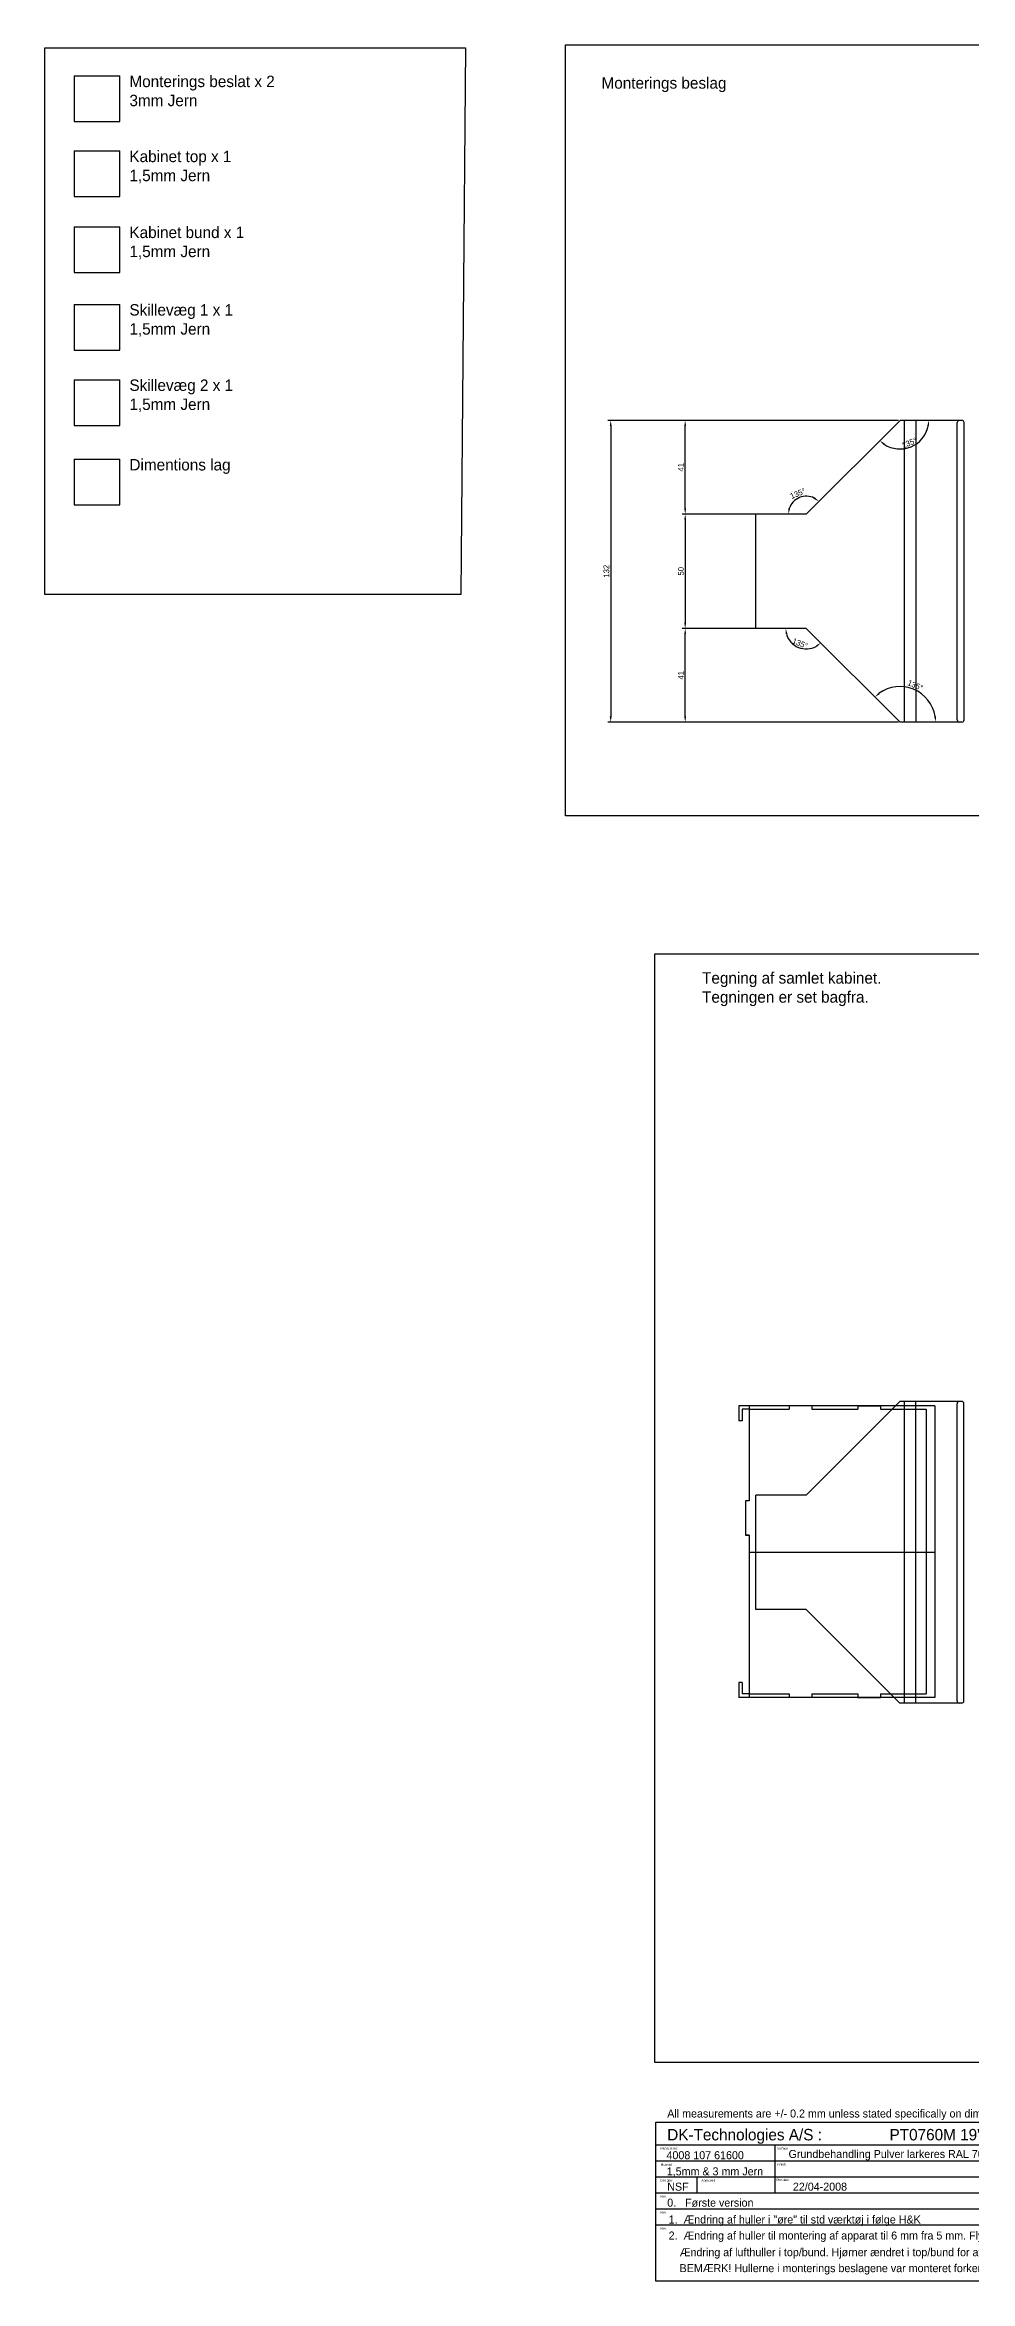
# Model space of a CAD drawing. Header units: millimetres. Extents: x -135 to 1644, y -143 to 836.
# Drawn here: x -135 to 270, y -143 to 836 of the extents above; entities that cross this region are included whole.
import ezdxf

# ---------------------------------------------------------------- set-up
doc = ezdxf.new("R2010")
doc.units = ezdxf.units.MM
for name, color, linetype in [('Descriptive Text', 36, 'Continuous'), ('dimensions', 151, 'Continuous'), ('Ears', 144, 'Continuous'), ('Rack Cabinet Bottom', 72, 'Continuous'), ('Rack Cabinet Top', 84, 'Continuous'), ('Wall 1', 22, 'Continuous'), ('Wall 2', 30, 'Continuous')]:
    doc.layers.add(name, color=color, linetype=linetype)
doc.dimstyles.new('ISO-25', dxfattribs={"dimtxt": 2.5, "dimasz": 2.5, "dimexe": 1.25, "dimexo": 0.625, "dimtad": 1, "dimtxsty": 'Standard', "dimcen": 2.5, "dimadec": 0, "dimazin": 0, "dimtfac": 1, "dimtmove": 0, "dimatfit": 3, "dimfxl": 0, "dimarcsym": 0})

# ---------------------------------------------------------------- blocks, each defined once
blk = doc.blocks.new('*D5')
at = {"layer": 'dimensions', "color": 0, "lineweight": -2}
for p, q in [((238.34, 671.44), (111.2, 671.44)), ((112.45, 668.94), (112.45, 541.94)), ((238.34, 539.44), (111.2, 539.44))]:
    blk.add_line(p, q, dxfattribs=at)
at = {"layer": 'dimensions', "color": 0}
for points in [[(112.03, 668.94), (112.86, 668.94), (112.45, 671.44)], [(112.03, 541.94), (112.86, 541.94), (112.45, 539.44)]]:
    blk.add_solid(points, dxfattribs=at)
at = {"layer": 'dimensions', "color": 0, "insert": (110.57, 605.44), "char_height": 2.5, "attachment_point": 5, "rotation": 90}
blk.add_mtext('132', dxfattribs=at)
blk = doc.blocks.new('*D6')
at = {"layer": 'dimensions', "color": 0, "lineweight": -2}
for p, q in [((175.34, 630.44), (143.76, 630.44)), ((145.01, 627.94), (145.01, 582.94)), ((175.34, 580.44), (143.76, 580.44))]:
    blk.add_line(p, q, dxfattribs=at)
at = {"layer": 'dimensions', "color": 0}
for points in [[(144.6, 627.94), (145.43, 627.94), (145.01, 630.44)], [(144.6, 582.94), (145.43, 582.94), (145.01, 580.44)]]:
    blk.add_solid(points, dxfattribs=at)
at = {"layer": 'dimensions', "color": 0, "insert": (143.14, 605.44), "char_height": 2.5, "attachment_point": 5, "rotation": 90}
blk.add_mtext('50', dxfattribs=at)
blk = doc.blocks.new('*D7')
at = {"layer": 'dimensions', "color": 0, "lineweight": -2}
blk.add_arc((197.96, 630.44), 7.83, 63.37117, 161.62883, dxfattribs=at)
at = {"layer": 'dimensions', "color": 0}
for points in [[(201.71, 637.78), (201.23, 637.1), (203.5, 635.98)], [(190.94, 632.84), (190.12, 632.98), (190.13, 630.44)]]:
    blk.add_solid(points, dxfattribs=at)
at = {"layer": 'dimensions', "color": 0, "insert": (194.25, 639.41), "char_height": 2.5, "attachment_point": 5, "rotation": 22.5}
blk.add_mtext('135°', dxfattribs=at)
blk = doc.blocks.new('*D8')
at = {"layer": 'dimensions', "color": 0, "lineweight": -2}
blk.add_arc((197.96, 580.44), 8.99, 195.98896, 299.01104, dxfattribs=at)
at = {"layer": 'dimensions', "color": 0}
for points in [[(188.91, 577.91), (189.73, 578.02), (188.97, 580.44)], [(202.07, 572.91), (202.57, 572.25), (204.32, 574.09)]]:
    blk.add_solid(points, dxfattribs=at)
at = {"layer": 'dimensions', "color": 0, "insert": (195.24, 573.87), "char_height": 2.5, "attachment_point": 5, "rotation": 337.5}
blk.add_mtext('135°', dxfattribs=at)
blk = doc.blocks.new('*D9')
at = {"layer": 'dimensions', "color": 0, "lineweight": -2}
for p, q in [((238.34, 671.44), (143.76, 671.44)), ((145.01, 632.94), (145.01, 668.94)), ((197.34, 630.44), (143.76, 630.44))]:
    blk.add_line(p, q, dxfattribs=at)
at = {"layer": 'dimensions', "color": 0}
for points in [[(144.6, 668.94), (145.43, 668.94), (145.01, 671.44)], [(144.6, 632.94), (145.43, 632.94), (145.01, 630.44)]]:
    blk.add_solid(points, dxfattribs=at)
at = {"layer": 'dimensions', "color": 0, "insert": (143.14, 650.94), "char_height": 2.5, "attachment_point": 5, "rotation": 90}
blk.add_mtext('41', dxfattribs=at)
blk = doc.blocks.new('*D10')
at = {"layer": 'dimensions', "color": 0, "lineweight": -2}
for p, q in [((197.34, 580.44), (143.76, 580.44)), ((145.01, 541.94), (145.01, 577.94)), ((238.34, 539.44), (143.76, 539.44))]:
    blk.add_line(p, q, dxfattribs=at)
at = {"layer": 'dimensions', "color": 0}
for points in [[(144.6, 577.94), (145.43, 577.94), (145.01, 580.44)], [(144.6, 541.94), (145.43, 541.94), (145.01, 539.44)]]:
    blk.add_solid(points, dxfattribs=at)
at = {"layer": 'dimensions', "color": 0, "insert": (143.14, 559.94), "char_height": 2.5, "attachment_point": 5, "rotation": 90}
blk.add_mtext('41', dxfattribs=at)
blk = doc.blocks.new('*D113')
at = {"layer": 'dimensions', "color": 0, "lineweight": -2}
blk.add_arc((238.96, 671.44), 12.53, 236.44843, 348.55157, dxfattribs=at)
at = {"layer": 'dimensions', "color": 0}
for points in [[(250.83, 669), (251.66, 668.91), (251.49, 671.44)], [(231.77, 660.67), (232.3, 661.32), (230.1, 662.58)]]:
    blk.add_solid(points, dxfattribs=at)
at = {"layer": 'dimensions', "color": 0, "insert": (243.04, 661.59), "char_height": 2.5, "attachment_point": 5, "rotation": 22.5}
blk.add_mtext('135°', dxfattribs=at)
blk = doc.blocks.new('*D114')
at = {"layer": 'dimensions', "color": 0, "lineweight": -2}
blk.add_arc((238.96, 539.44), 15.54, 9.23035, 125.76965, dxfattribs=at)
at = {"layer": 'dimensions', "color": 0}
for points in [[(230.15, 551.73), (229.61, 552.36), (227.98, 550.43)], [(254.71, 541.97), (253.88, 541.9), (254.5, 539.44)]]:
    blk.add_solid(points, dxfattribs=at)
at = {"layer": 'dimensions', "color": 0, "insert": (245.62, 555.53), "char_height": 2.5, "attachment_point": 5, "rotation": 337.5}
blk.add_mtext('135°', dxfattribs=at)

msp = doc.modelspace()

# ---------------------------------------------------------------- linework, layer by layer
at = {"layer": 'Descriptive Text'}
for p, q in [((132.163, -72.951), (549.838, -72.951)), ((132.163, -142.583), (132.163, -72.951)), ((132.163, -82.951), (549.838, -82.951)), ((184.163, -82.951), (184.163, -89.951)), ((132.163, -89.951), (549.838, -89.951)), ((132.163, -96.951), (549.838, -96.951)), ((150.163, -96.951), (150.163, -103.951)), ((184.163, -89.951), (184.163, -96.951)), ((184.163, -96.951), (184.163, -103.951)), ((132.163, -103.951), (549.838, -103.951)), ((132.163, -110.951), (549.838, -110.951)), ((132.163, -117.951), (549.838, -117.951)), ((549.838, -142.583), (132.163, -142.583))]:
    msp.add_line(p, q, dxfattribs=at)
for points in [[(-135.004, 834.37), (49.009, 834.37), (46.885, 595.199), (-135.004, 595.217)], [(381.102, 498.437), (92.626, 498.437), (92.626, 835.752), (381.102, 835.752)], [(131.725, 438.101), (971.367, 438.101), (971.367, -46.95), (131.725, -46.95)]]:
    msp.add_lwpolyline(points, close=True, dxfattribs=at)
at = {"layer": 'dimensions'}
for p, q in [((-122.134, 654.418), (-102.134, 654.418)), ((-122.134, 654.418), (-122.134, 634.418)), ((-102.134, 634.418), (-102.134, 654.418)), ((-122.134, 634.418), (-102.134, 634.418))]:
    msp.add_line(p, q, dxfattribs=at)
at = {"layer": 'Ears'}
for p, q in [((-122.134, 822.101), (-102.134, 822.101)), ((-122.134, 822.101), (-122.134, 802.101)), ((-102.134, 802.101), (-102.134, 822.101)), ((-122.134, 802.101), (-102.134, 802.101)), ((238.96, 671.441), (197.96, 630.441)), ((265.96, 671.441), (238.96, 671.441)), ((240.96, 539.441), (240.96, 671.441)), ((245.96, 539.441), (245.96, 671.441)), ((263.96, 540.441), (263.96, 670.441)), ((265.96, 671.441), (264.96, 671.441)), ((266.96, 540.441), (266.96, 670.441)), ((197.96, 630.441), (175.96, 630.441)), ((175.96, 580.441), (175.96, 630.441)), ((197.96, 580.441), (175.96, 580.441)), ((238.96, 539.441), (197.96, 580.441)), ((265.96, 539.441), (238.96, 539.441)), ((265.96, 539.441), (264.96, 539.441)), ((238.901, 242.293), (197.901, 201.293)), ((265.901, 242.293), (238.901, 242.293)), ((240.901, 110.293), (240.901, 242.293)), ((245.901, 110.293), (245.901, 242.293)), ((263.901, 111.293), (263.901, 241.293)), ((265.901, 242.293), (264.901, 242.293)), ((266.901, 111.293), (266.901, 241.293)), ((197.901, 201.293), (175.901, 201.293)), ((175.901, 151.293), (175.901, 201.293)), ((197.901, 151.293), (175.901, 151.293)), ((238.901, 110.293), (197.901, 151.293)), ((265.901, 110.293), (238.901, 110.293)), ((265.901, 110.293), (264.901, 110.293))]:
    msp.add_line(p, q, dxfattribs=at)
for centre, start, end in [((264.96, 670.441), 90, 180), ((265.96, 670.441), 0, 90), ((264.96, 540.441), 180, 270), ((265.96, 540.441), 270, 0), ((264.901, 241.293), 90, 180), ((265.901, 241.293), 0, 90), ((264.901, 111.293), 180, 270), ((265.901, 111.293), 270, 0)]:
    msp.add_arc(centre, 1, start, end, dxfattribs=at)
at = {"layer": 'Rack Cabinet Bottom'}
for p, q in [((-122.134, 756.068), (-102.134, 756.068)), ((-122.134, 756.068), (-122.134, 736.068)), ((-102.134, 736.068), (-102.134, 756.068)), ((-122.134, 736.068), (-102.134, 736.068)), ((172.941, 176.293), (254.141, 176.293)), ((172.941, 176.293), (172.941, 112.835)), ((254.141, 176.293), (254.141, 112.835)), ((168.441, 119.335), (168.441, 112.835)), ((169.941, 119.335), (168.441, 119.335)), ((169.941, 119.335), (169.941, 114.335)), ((254.141, 112.835), (168.441, 112.835)), ((172.941, 114.335), (169.941, 114.335))]:
    msp.add_line(p, q, dxfattribs=at)
at = {"layer": 'Rack Cabinet Top'}
for p, q in [((-122.134, 789.294), (-102.134, 789.294)), ((-122.134, 789.294), (-122.134, 769.294)), ((-102.134, 769.294), (-102.134, 789.294)), ((-122.134, 769.294), (-102.134, 769.294)), ((254.141, 240.335), (168.441, 240.335)), ((168.441, 240.335), (168.441, 233.835)), ((172.941, 238.835), (169.941, 238.835)), ((169.941, 238.835), (169.941, 233.835)), ((172.941, 240.335), (172.941, 198.835)), ((254.141, 240.335), (254.141, 176.293)), ((169.941, 233.835), (168.441, 233.835)), ((172.941, 198.835), (171.441, 198.835)), ((171.441, 198.835), (171.441, 183.835)), ((172.941, 183.835), (171.441, 183.835)), ((172.941, 183.835), (172.941, 176.293)), ((172.941, 176.293), (254.141, 176.293))]:
    msp.add_line(p, q, dxfattribs=at)
at = {"layer": 'Wall 1'}
for p, q in [((-122.134, 722.168), (-102.134, 722.168)), ((-122.134, 722.168), (-122.134, 702.168)), ((-102.134, 702.168), (-102.134, 722.168)), ((-122.134, 702.168), (-102.134, 702.168)), ((172.941, 238.835), (190.441, 238.835)), ((172.941, 238.835), (172.941, 198.835)), ((190.441, 240.335), (190.441, 238.835)), ((200.441, 240.335), (190.441, 240.335)), ((200.441, 240.335), (200.441, 238.835)), ((200.441, 238.835), (220.441, 238.835)), ((220.441, 240.335), (220.441, 238.835)), ((220.441, 240.335), (230.441, 240.335)), ((230.441, 240.335), (230.441, 238.835)), ((230.441, 238.835), (250.441, 238.835)), ((250.441, 238.835), (250.441, 114.335)), ((172.941, 198.835), (171.441, 198.835)), ((171.441, 198.835), (171.441, 183.835)), ((171.441, 183.835), (172.941, 183.835)), ((172.941, 183.835), (172.941, 114.335)), ((172.941, 114.335), (190.441, 114.335)), ((190.441, 114.335), (190.441, 112.835)), ((200.441, 112.835), (190.441, 112.835)), ((200.441, 114.335), (220.441, 114.335)), ((200.441, 114.335), (200.441, 112.835)), ((220.441, 114.335), (220.441, 112.835)), ((220.441, 112.835), (230.441, 112.835)), ((230.441, 114.335), (250.441, 114.335)), ((230.441, 114.335), (230.441, 112.835))]:
    msp.add_line(p, q, dxfattribs=at)
at = {"layer": 'Wall 2'}
for p, q in [((-122.134, 689.213), (-102.134, 689.213)), ((-122.134, 689.213), (-122.134, 669.213)), ((-102.134, 669.213), (-102.134, 689.213)), ((-122.134, 669.213), (-102.134, 669.213))]:
    msp.add_line(p, q, dxfattribs=at)

# ---------------------------------------------------------------- texts
at = {"layer": 'Descriptive Text'}
for s, height, p in [('All measurements are +/- 0.2 mm unless stated specifically on dimensions', 3.5, (137.163, -70.951)), ('DK-Technologies A/S :', 5, (137.163, -80.951)), ('PT0760M 19" Rack Cabinet', 5, (234.372, -80.951)), ('Partnumber:', 1, (134.163, -84.951)), ('4008 107 61600', 3.5, (136.833, -89.187)), ('Surface', 1, (185.163, -84.951)), ('Grundbehandling Pulver larkeres RAL 7015 med forbehandling.', 3.5, (190.213, -88.651)), ('Material', 1, (134.287, -92.016)), ('1,5mm & 3 mm Jern', 3.5, (136.957, -96.251)), ('Plot date', 1, (184.863, -98.751)), ('Finish', 1, (185.163, -91.951)), ('Designer.', 1, (134.163, -98.951)), ('Rev.', 1, (134.163, -105.951)), ('0.   Første version', 3.5, (137.163, -109.951)), ('NSF', 3.5, (137.163, -102.951)), ('Approved', 1, (152.163, -98.951)), ('22/04-2008', 3.5, (192.097, -102.951)), ('Rev.', 1, (134.163, -112.951)), ('1.  Ændring af huller i "øre" til std værktøj i følge H&K', 3.5, (137.778, -117.313)), ('Rev.', 1, (134.163, -119.951)), ('2.  Ændring af huller til montering af apparat til 6 mm fra 5 mm. Flytning af Top/Bund da tegning var vendt forkert.', 3.5, (137.778, -124.313)), ('   Ændring af lufthuller i top/bund. Hjørner ændret i top/bund for at undgå skarpe kanter', 3.5, (138.752, -131.617)), ('   BEMÆRK! Hullerne i monterings beslagene var monteret forkert på prototypen. Målene er "flyttet" for at undgå dette.', 3.5, (138.672, -138.594))]:
    msp.add_text(s, height=height, dxfattribs=at).set_placement(p)
at = {"layer": 'Descriptive Text', "char_height": 5, "attachment_point": 1}
for s, insert, width in [('Monterings beslag', (108.433, 821.533), 162.0209), ('Tegning af samlet kabinet.\\PTegningen er set bagfra.', (152.391, 430.044), 225.7521)]:
    msp.add_mtext(s, dxfattribs=dict(at, insert=insert, width=width))
at = {"layer": 'dimensions', "insert": (-97.981, 654.529), "char_height": 5, "width": 145.4026, "attachment_point": 1}
msp.add_mtext('Dimentions lag', dxfattribs=at)
at = {"layer": 'Ears', "insert": (-97.981, 822.212), "char_height": 5, "width": 146.89185, "attachment_point": 1}
msp.add_mtext('Monterings beslat x 2\\P3mm Jern', dxfattribs=at)
at = {"layer": 'Rack Cabinet Bottom', "insert": (-97.981, 756.179), "char_height": 5, "width": 146.30537, "attachment_point": 1}
msp.add_mtext('Kabinet bund x 1\\P1,5mm Jern', dxfattribs=at)
at = {"layer": 'Rack Cabinet Top', "insert": (-97.981, 789.405), "char_height": 5, "width": 146.60047, "attachment_point": 1}
msp.add_mtext('Kabinet top x 1\\P1,5mm Jern', dxfattribs=at)
at = {"layer": 'Wall 1', "insert": (-97.981, 722.279), "char_height": 5, "width": 145.92798, "attachment_point": 1}
msp.add_mtext('Skillevæg 1 x 1\\P1,5mm Jern', dxfattribs=at)
at = {"layer": 'Wall 2', "insert": (-97.981, 689.324), "char_height": 5, "width": 145.71159, "attachment_point": 1}
msp.add_mtext('Skillevæg 2 x 1\\P1,5mm Jern', dxfattribs=at)

# ---------------------------------------------------------------- dimensions: what is measured, and where the dimension line sits
at = {"layer": 'dimensions'}
for base, p1, p2, picture, middle in [((112.446, 539.441), (238.96, 671.441), (238.96, 539.441), '*D5', (110.571, 605.441)), ((145.013, 671.441), (197.96, 630.441), (238.96, 671.441), '*D9', (143.138, 650.941)), ((145.013, 580.441), (238.96, 539.441), (197.96, 580.441), '*D10', (143.138, 559.941))]:
    dim = msp.add_linear_dim(base=base, p1=p1, p2=p2, angle=90, dimstyle='ISO-25', dxfattribs=at)
    dim.commit()
    dim.dimension.update_dxf_attribs({"geometry": picture, "text_midpoint": middle})
for base, line1, line2, picture, middle in [((197.96, 638.271), ((197.96, 630.441), (175.96, 630.441)), ((238.96, 671.441), (197.96, 630.441)), '*D7', (194.246, 639.408)), ((238.96, 658.908), ((238.96, 671.441), (197.96, 630.441)), ((265.96, 671.441), (238.96, 671.441)), '*D113', (243.039, 661.595)), ((191.605, 574.086), ((238.96, 539.441), (197.96, 580.441)), ((197.96, 580.441), (175.96, 580.441)), '*D8', (195.238, 573.87)), ((249.945, 550.426), ((238.96, 539.441), (197.96, 580.441)), ((265.96, 539.441), (238.96, 539.441)), '*D114', (245.623, 555.526))]:
    dim = msp.add_angular_dim_2l(base=base, line1=line1, line2=line2, dimstyle='ISO-25', dxfattribs=at)
    dim.commit()
    dim.dimension.update_dxf_attribs({"geometry": picture, "text_midpoint": middle})
dim = msp.add_aligned_dim(p1=(175.96, 630.441), p2=(175.96, 580.441), distance=-30.947, dimstyle='ISO-25', dxfattribs=at)
dim.commit()
dim.dimension.update_dxf_attribs({"geometry": '*D6', "text_midpoint": (143.138, 605.441)})

doc.saveas('drawing.dxf')
